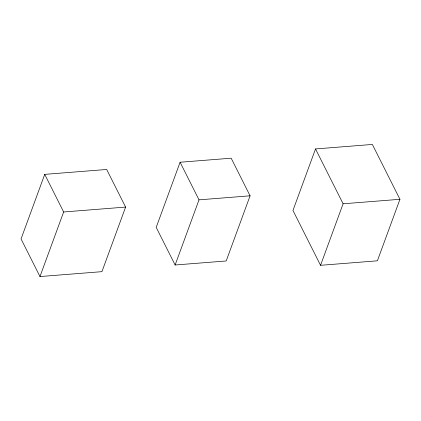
<?xml version="1.0" encoding="UTF-8"?>
<svg xmlns="http://www.w3.org/2000/svg" width="421" height="421" viewBox="0 0 421 421"><rect width="100%" height="100%" fill="white"/><g stroke="black" fill="none" stroke-linecap="round" stroke-linejoin="round"><path stroke-width="0.63" d="M44.726 174.368L21.05 238.939L39.969 276.555L101.929 271.661L125.605 207.085L106.687 169.474L44.726 174.368L63.645 211.979L39.969 276.555M180.093 162.238L156.207 227.387L175.125 264.998L226.198 260.967L250.085 195.812L231.171 158.201L180.093 162.238L199.012 199.849L175.125 264.998M315.518 148.939L292.958 210.458L320.544 265.309L377.39 260.815L399.95 199.296L372.364 144.445L315.518 148.939L343.104 203.785L320.544 265.309M199.012 199.849L250.085 195.812M63.645 211.979L125.605 207.085M343.104 203.785L399.95 199.296"/></g></svg>
